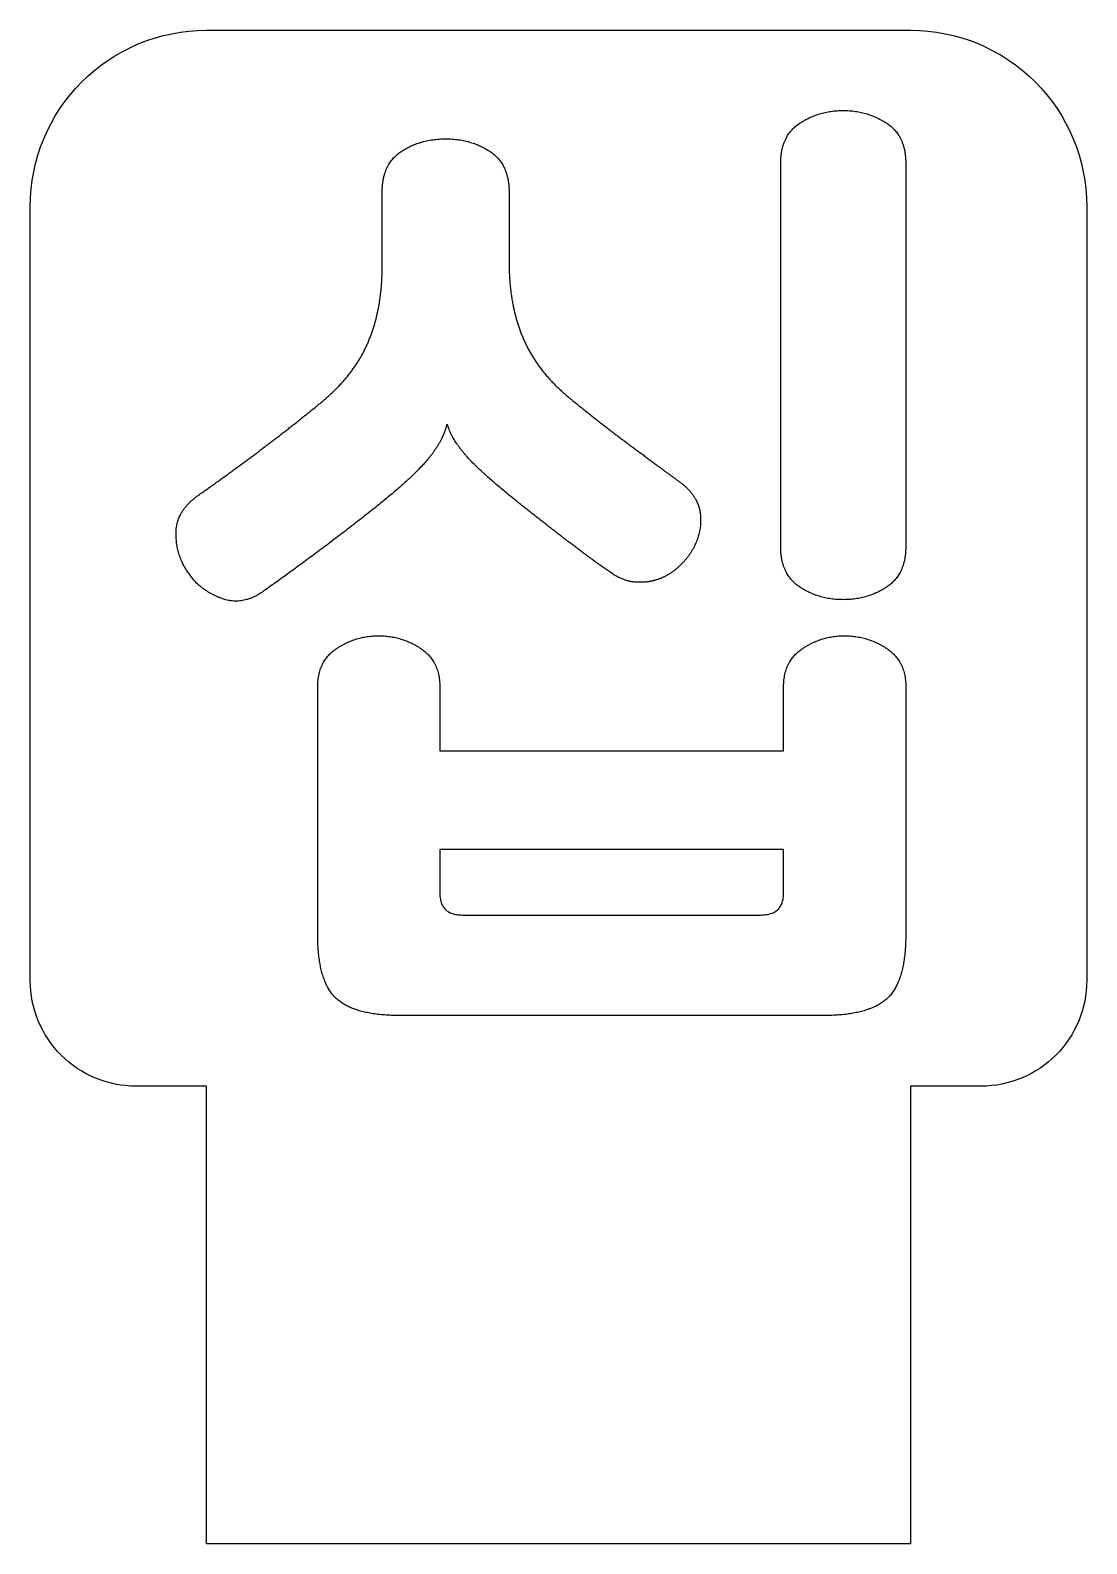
# Model space of a CAD drawing. Header units: millimetres. Extents: x 470 to 500, y 137 to 180.
import ezdxf

# ---------------------------------------------------------------- set-up
doc = ezdxf.new("R2010")
doc.units = ezdxf.units.MM
doc.layers.get('0').update_dxf_attribs({"linetype": 'CONTINUOUS'})

msp = doc.modelspace()

# ---------------------------------------------------------------- linework, layer by layer
for p, q in [((491.31, 165.32), (491.31, 176.222)), ((494.861, 176.222), (494.861, 165.32)), ((479.992, 173.254), (479.992, 175.39)), ((483.598, 175.39), (483.598, 173.365)), ((481.851, 168.788), (481.823, 168.788)), ((478.162, 154.308), (478.162, 161.354)), ((481.629, 161.354), (481.629, 159.523)), ((491.393, 159.523), (491.393, 161.354)), ((494.861, 161.354), (494.861, 154.308)), ((481.629, 159.523), (491.393, 159.523)), ((491.393, 156.721), (481.629, 156.721)), ((481.629, 156.721), (481.629, 155.501)), ((491.393, 155.501), (491.393, 156.721)), ((482.267, 154.863), (490.755, 154.863)), ((492.503, 152.006), (480.519, 152.006))]:
    msp.add_line(p, q)
msp.add_lwpolyline([(470, 153), (470, 175, -0.414214), (475, 180), (495, 180, -0.414214), (500, 175), (500, 153, -0.414214), (497, 150), (495, 150), (495, 137), (475, 137), (475, 150), (473, 150, -0.414214)], format="xyb", close=True)
for points in [[(491.851, 177.359), (492.392, 177.72), (493.085, 177.72)], [(493.085, 177.72), (493.779, 177.72), (494.32, 177.359)], [(491.31, 176.222), (491.31, 176.999), (491.851, 177.359)], [(494.32, 177.359), (494.861, 176.999), (494.861, 176.222)], [(480.533, 176.555), (481.074, 176.915), (481.795, 176.915)], [(481.795, 176.915), (482.517, 176.915), (483.058, 176.555)], [(479.992, 175.39), (479.992, 176.194), (480.533, 176.555)], [(483.058, 176.555), (483.598, 176.194), (483.598, 175.39)], [(483.598, 173.365), (483.598, 172.2), (483.987, 171.27)], [(479.604, 171.159), (479.992, 172.089), (479.992, 173.254)], [(478.328, 169.481), (479.216, 170.23), (479.604, 171.159)], [(483.987, 171.27), (484.375, 170.341), (485.263, 169.592)], [(476.567, 168.094), (477.413, 168.732), (478.328, 169.481)], [(485.263, 169.592), (486.178, 168.843), (486.983, 168.247)], [(481.823, 168.788), (481.712, 168.316), (481.282, 167.803)], [(482.35, 167.942), (481.962, 168.399), (481.851, 168.788)], [(486.983, 168.247), (487.787, 167.65), (488.425, 167.179)], [(474.777, 166.791), (475.721, 167.456), (476.567, 168.094)], [(481.282, 167.803), (480.852, 167.29), (479.854, 166.485)], [(483.737, 166.68), (482.739, 167.484), (482.35, 167.942)], [(488.425, 167.179), (489.008, 166.763), (489.035, 166.166)], [(474.139, 165.709), (474.139, 166.347), (474.777, 166.791)], [(479.854, 166.485), (478.245, 165.209), (476.636, 164.072)], [(485.277, 165.473), (484.569, 166.014), (483.737, 166.68)], [(489.035, 166.166), (489.063, 165.57), (488.675, 165.043)], [(474.5, 164.571), (474.139, 165.071), (474.139, 165.709)], [(486.511, 164.571), (485.984, 164.932), (485.277, 165.473)], [(491.851, 164.183), (491.31, 164.544), (491.31, 165.32)], [(494.861, 165.32), (494.861, 164.544), (494.32, 164.183)], [(488.675, 165.043), (488.508, 164.821), (488.273, 164.641)], [(475.415, 163.864), (474.805, 164.1), (474.5, 164.571)], [(487.163, 164.322), (486.844, 164.35), (486.511, 164.571)], [(487.759, 164.377), (487.482, 164.294), (487.163, 164.322)], [(488.273, 164.641), (488.037, 164.46), (487.759, 164.377)], [(476.636, 164.072), (476.026, 163.628), (475.415, 163.864)], [(493.085, 163.822), (492.392, 163.822), (491.851, 164.183)], [(494.32, 164.183), (493.779, 163.822), (493.085, 163.822)], [(478.702, 162.436), (479.243, 162.796), (479.881, 162.796)], [(479.881, 162.796), (480.547, 162.796), (481.088, 162.436)], [(491.934, 162.436), (492.475, 162.796), (493.113, 162.796)], [(493.113, 162.796), (493.779, 162.796), (494.32, 162.436)], [(478.162, 161.354), (478.162, 162.075), (478.702, 162.436)], [(481.088, 162.436), (481.629, 162.075), (481.629, 161.354)], [(491.393, 161.354), (491.393, 162.075), (491.934, 162.436)], [(494.32, 162.436), (494.861, 162.075), (494.861, 161.354)], [(481.629, 155.501), (481.629, 154.863), (482.267, 154.863)], [(490.755, 154.863), (491.393, 154.863), (491.393, 155.501)], [(478.675, 152.505), (478.162, 153.004), (478.162, 154.308)], [(494.861, 154.308), (494.861, 153.004), (494.347, 152.505)], [(480.519, 152.006), (479.188, 152.006), (478.675, 152.505)], [(494.347, 152.505), (493.834, 152.006), (492.503, 152.006)]]:
    msp.add_open_spline(points, degree=2)

doc.saveas('drawing.dxf')
